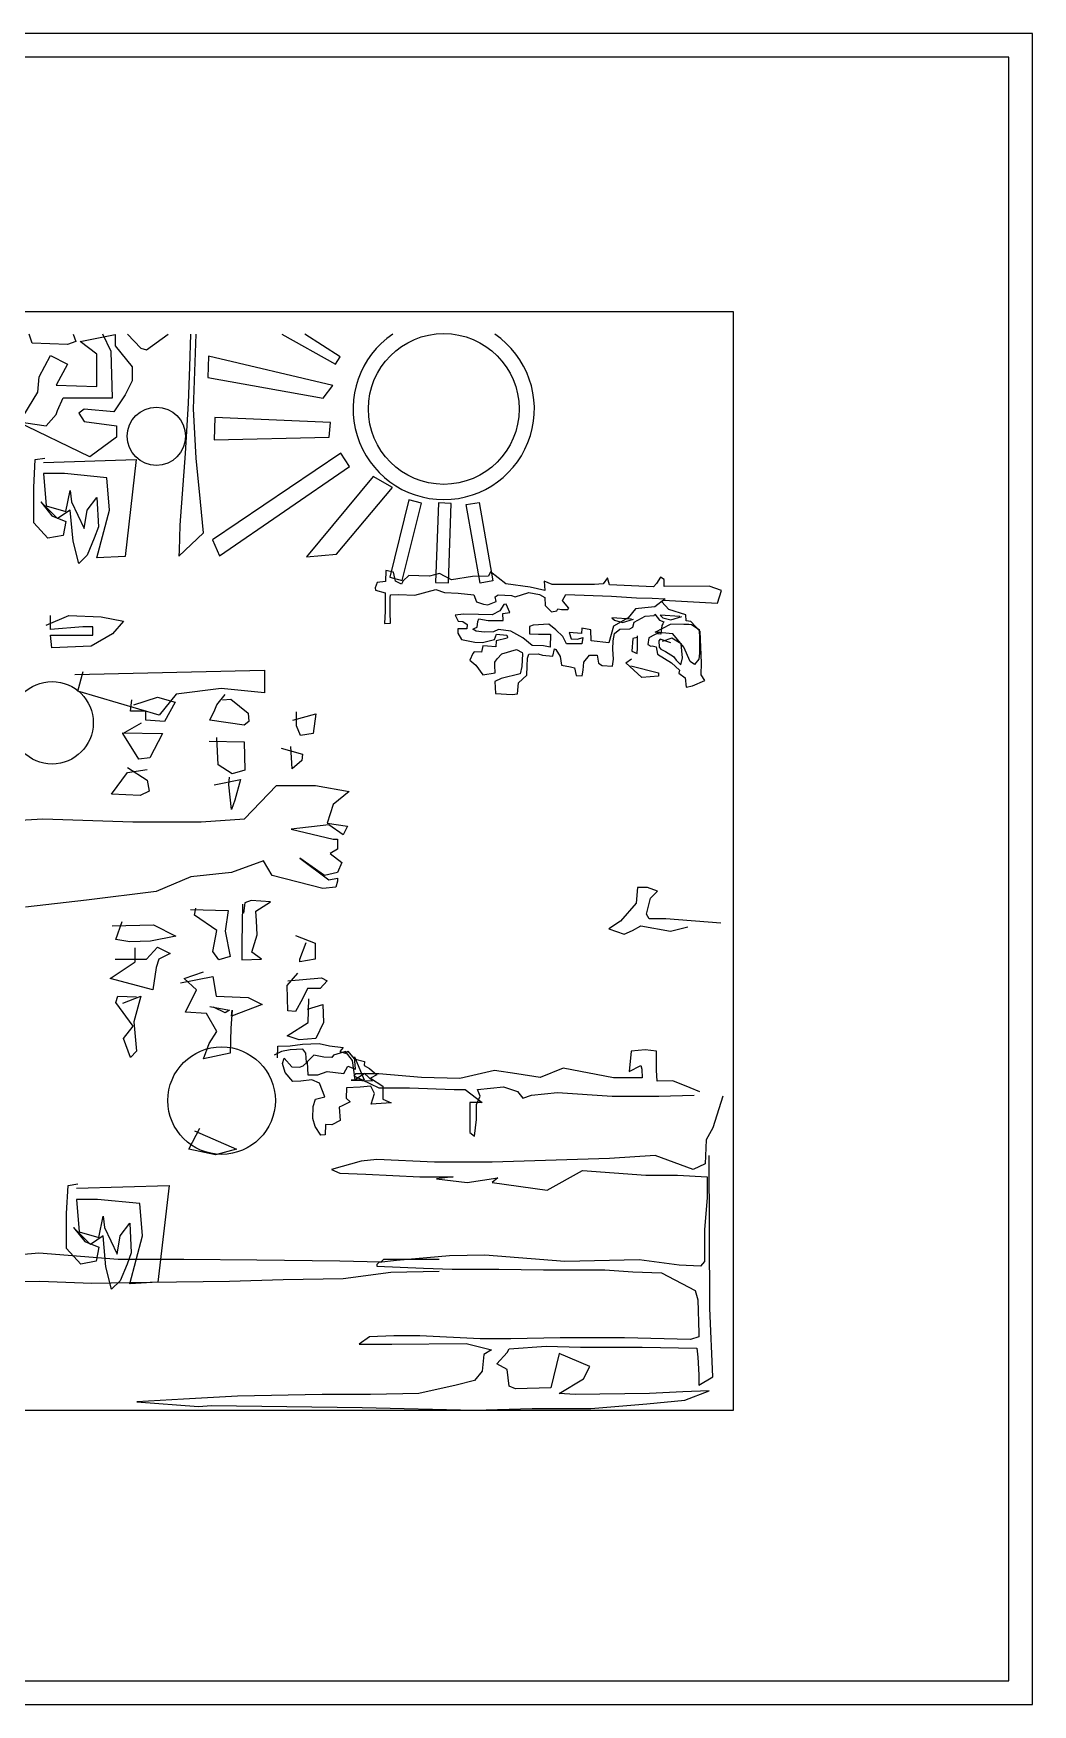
# Model space of a CAD drawing. Header units: millimetres. Extents: x 351279 to 387190, y -1289537 to -1277077.
# Drawn here: x 381083.3 to 381332.1, y -1286354.7 to -1285938.3 of the extents above; entities that cross this region are included whole.
import ezdxf

# ---------------------------------------------------------------- set-up
doc = ezdxf.new("R2010")
doc.units = ezdxf.units.MM
doc.header["$LTSCALE"] = 20
doc.layers.add('2', color=4, linetype='Continuous')
doc.styles.get("Standard").update_dxf_attribs({"font": 'SimSun.ttf', "height": 85})

# ---------------------------------------------------------------- blocks, each defined once
blk = doc.blocks.new('_G32FAZ')
at = {"color": 8}
for p, q in [((-98.36, 203.57), (-98.71, 199.64)), ((-95.93, 203.57), (-98.36, 203.57)), ((-96.16, 196.87), (-95.12, 200.91)), ((-93.39, 202.65), (-95.93, 203.57)), ((-95.12, 200.91), (-93.39, 202.65)), ((-98.71, 199.64), (-102.64, 195.14)), ((-95.47, 195.71), (-96.16, 196.87)), ((-91.3, 195.71), (-95.47, 195.71)), ((-77.66, 194.67), (-91.3, 195.71)), ((-102.64, 195.14), (-105.53, 193.29)), ((-105.53, 193.29), (-101.71, 191.9)), ((-101.71, 191.9), (-99.63, 192.82)), ((-99.63, 192.82), (-97.55, 193.98)), ((-97.55, 193.98), (-90.15, 192.71)), ((-90.15, 192.71), (-85.87, 193.75)), ((-99.98, 162.8), (-100.44, 157.72)), ((-96.51, 163.15), (-99.98, 162.8)), ((-93.62, 162.8), (-96.51, 163.15)), ((-93.62, 162.34), (-93.62, 162.8)), ((-116.86, 158.53), (-122.64, 156.22)), ((-104.37, 156.1), (-116.86, 158.53)), ((-100.44, 157.72), (-97.55, 159.22)), ((-97.55, 159.22), (-97.32, 158.3)), ((-97.32, 158.3), (-97.2, 156.1)), ((-93.62, 158.06), (-93.62, 162.34)), ((-168.61, 157.13), (-169.07, 156.66)), ((-169.07, 156.66), (-162.82, 153.65)), ((-162.82, 157.13), (-168.61, 157.13)), ((-152.16, 156.2), (-162.82, 157.13)), ((-142.66, 155.97), (-152.16, 156.2)), ((-133.97, 157.95), (-142.66, 155.97)), ((-128.42, 157.14), (-133.97, 157.95)), ((-122.64, 156.22), (-128.42, 157.14)), ((-97.2, 156.1), (-104.37, 156.1)), ((-93.5, 155.29), (-93.62, 158.06)), ((-89.57, 155.41), (-93.5, 155.29)), ((-85.29, 153.67), (-89.57, 155.41)), ((-162.82, 153.65), (-155.17, 153.65)), ((-155.17, 153.65), (-144.05, 153.19)), ((-144.05, 153.19), (-141.27, 153.19)), ((-141.27, 153.19), (-137.1, 149.95)), ((-140.11, 149.95), (-140.11, 142.54)), ((-137.1, 149.95), (-140.11, 149.95)), ((-138.49, 149.49), (-137.57, 151.57)), ((-138.26, 153.19), (-131.77, 153.89)), ((-137.57, 151.57), (-138.26, 153.19)), ((-131.77, 153.89), (-128.3, 152.73)), ((-128.3, 152.73), (-126.91, 151.11)), ((-126.91, 151.11), (-124.82, 151.8)), ((-124.82, 151.8), (-118.34, 152.5)), ((-118.34, 152.5), (-104.67, 151.57)), ((-104.67, 151.57), (-93.08, 151.57)), ((-93.08, 151.57), (-84.28, 151.8)), ((-82.86, 152.63), (-85.29, 153.67)), ((-77.1, 151.57), (-79.65, 143.7)), ((-138.96, 141.61), (-138.49, 145.78)), ((-138.49, 145.78), (-138.49, 149.49)), ((-140.11, 142.54), (-138.96, 141.61)), ((-79.65, 143.7), (-81.27, 140.69)), ((-81.27, 140.69), (-81.5, 134.67)), ((-167.22, 135.36), (-174.63, 133.28)), ((-174.63, 133.28), (-172.55, 132.35)), ((-163.28, 135.83), (-167.22, 135.36)), ((-148.92, 135.13), (-163.28, 135.83)), ((-139.19, 135.13), (-148.92, 135.13)), ((-134.55, 135.13), (-139.19, 135.13)), ((-105.36, 136.06), (-134.55, 135.13)), ((-94.01, 136.75), (-105.36, 136.06)), ((-84.51, 133.28), (-94.01, 136.75)), ((-81.5, 134.67), (-84.51, 133.28)), ((-80.34, 98.78), (-80.57, 136.75)), ((-172.55, 132.35), (-166.06, 132.12)), ((-166.06, 132.12), (-152.63, 131.43)), ((-152.63, 131.43), (-144.28, 131.43)), ((-144.28, 131.43), (-148.46, 130.96)), ((-148.46, 130.96), (-140.81, 130.04)), ((-140.81, 130.04), (-133.16, 131.2)), ((-133.16, 131.2), (-134.55, 130.04)), ((-134.55, 130.04), (-120.89, 128.19)), ((-120.89, 128.19), (-112.08, 133.05)), ((-112.08, 133.05), (-96.33, 131.89)), ((-96.33, 131.89), (-88.45, 131.89)), ((-88.45, 131.89), (-81.04, 131.43)), ((-81.04, 131.43), (-81.04, 126.33)), ((-81.04, 126.33), (-81.73, 118.23)), ((-81.73, 118.23), (-81.73, 110.36)), ((-162.82, 110.13), (-163.28, 109.66)), ((-163.28, 109.66), (-163.28, 109.2)), ((-163.28, 109.2), (-151.7, 108.74)), ((-158.42, 110.59), (-162.82, 110.13)), ((-145.21, 111.75), (-158.42, 110.59)), ((-151.7, 108.74), (-144.52, 108.51)), ((-136.41, 111.98), (-145.21, 111.75)), ((-144.52, 108.51), (-132.93, 108.51)), ((-116.48, 110.36), (-136.41, 111.98)), ((-132.93, 108.51), (-121.81, 108.27)), ((-121.81, 108.27), (-106.52, 108.27)), ((-97.95, 110.82), (-116.48, 110.36)), ((-106.52, 108.27), (-99.57, 107.81)), ((-87.99, 109.43), (-97.95, 110.82)), ((-82.66, 109.2), (-87.99, 109.43)), ((-81.73, 110.36), (-82.66, 109.2)), ((-99.57, 107.81), (-92.39, 107.58)), ((-92.39, 107.58), (-84.05, 103.18)), ((-84.05, 103.18), (-83.35, 100.86)), ((-83.35, 100.86), (-83.12, 92.53)), ((-79.65, 81.65), (-80.34, 98.78)), ((-165.14, 91.6), (-167.68, 89.75)), ((-159.11, 91.84), (-165.14, 91.6)), ((-152.63, 91.84), (-159.11, 91.84)), ((-137.57, 91.14), (-152.63, 91.84)), ((-83.12, 91.6), (-85.21, 90.91)), ((-83.12, 92.53), (-83.12, 91.6)), ((-167.68, 89.75), (-159.58, 89.75)), ((-159.58, 89.75), (-141.04, 89.98)), ((-141.04, 89.98), (-134.79, 88.36)), ((-129.92, 91.14), (-137.57, 91.14)), ((-134.79, 88.36), (-136.64, 87.2)), ((-133.4, 84.89), (-130.85, 87.67)), ((-130.85, 87.67), (-130.38, 88.59)), ((-130.38, 88.59), (-121.12, 89.29)), ((-117.64, 91.37), (-129.92, 91.14)), ((-121.12, 89.29), (-112.55, 89.06)), ((-117.87, 87.44), (-119.96, 78.87)), ((-110.23, 84.19), (-117.87, 87.44)), ((-101.66, 91.37), (-117.64, 91.37)), ((-112.55, 89.06), (-97.25, 89.06)), ((-85.21, 90.91), (-101.66, 91.37)), ((-97.25, 89.06), (-83.59, 88.83)), ((-83.59, 88.83), (-83.35, 86.51)), ((-136.64, 87.2), (-137.1, 83.04)), ((-130.85, 83.5), (-133.4, 84.89)), ((-130.38, 79.33), (-130.85, 83.5)), ((-111.85, 81.18), (-110.23, 84.19)), ((-83.35, 86.51), (-83.12, 82.11)), ((-143.59, 79.56), (-152.86, 77.48)), ((-138.96, 80.72), (-143.59, 79.56)), ((-137.1, 83.04), (-138.96, 80.72)), ((-128.76, 78.64), (-130.38, 79.33)), ((-117.87, 77.48), (-111.85, 81.18)), ((-83.12, 82.11), (-83.12, 80.72)), ((-83.12, 79.56), (-79.65, 81.65)), ((-83.12, 80.72), (-83.12, 79.56)), ((-211.47, 76.09), (-223.05, 75.4)), ((-223.05, 75.4), (-207.76, 74.24)), ((-198.03, 76.79), (-211.47, 76.09)), ((-176.95, 77.25), (-198.03, 76.79)), ((-164.9, 77.25), (-176.95, 77.25)), ((-152.86, 77.48), (-164.9, 77.25)), ((-119.96, 78.87), (-128.76, 78.64)), ((-113.94, 77.25), (-117.87, 77.48)), ((-95.4, 77.48), (-113.94, 77.25)), ((-96.1, 74.93), (-86.6, 75.86)), ((-87.06, 77.94), (-95.4, 77.48)), ((-80.57, 78.18), (-87.06, 77.94)), ((-86.6, 75.86), (-80.57, 78.18)), ((-207.76, 74.24), (-204.52, 74.47)), ((-204.52, 74.47), (-166.99, 74.01)), ((-166.99, 74.01), (-138.96, 73.31)), ((-138.96, 73.31), (-124.59, 73.78)), ((-124.59, 73.78), (-110, 73.78)), ((-110, 73.78), (-96.1, 74.93))]:
    blk.add_line(p, q, dxfattribs=at)
for points in [[(-252.62, 318.9), (-247.72, 326.95), (-247.37, 330.8), (-244.57, 336.05), (-240.37, 333.95), (-243.17, 328.7), (-233.01, 328.35), (-233.01, 336.39), (-237.21, 339.54), (-228.46, 341.29), (-228.46, 338.49), (-224.26, 333.25), (-224.26, 329.75), (-226.01, 326.25), (-228.81, 322.05), (-236.16, 322.75), (-237.56, 321.7), (-236.16, 319.6), (-228.11, 318.55), (-228.11, 315.75), (-234.76, 310.86), (-252.97, 319.6), (-245.62, 318.55), (-243.17, 321.35), (-242.82, 322.4), (-241.42, 325.55), (-229.16, 325.55), (-229.51, 337.09), (-231.55, 341.42)], [(-238.97, 341.42), (-238.26, 339.54), (-240.37, 338.84), (-249.12, 339.19), (-249.86, 341.42)], [(-225.37, 341.42), (-222.08, 337.9), (-220.69, 337.5), (-215.25, 341.42)], [(-209.7, 341.42), (-209.97, 333.29), (-210.28, 324.2), (-211.05, 311.63), (-212.35, 293.82), (-212.56, 287.52), (-212.61, 286.12), (-206.46, 291.87), (-207.25, 299.6), (-208.29, 310.48), (-208.93, 322.76), (-208.3, 341.42)], [(-187, 341.42), (-173.64, 333.93), (-172.42, 335.74), (-181.24, 341.42)], [(-246.32, 309.46), (-223.21, 310.16), (-226.01, 286.02), (-233.01, 285.67), (-229.86, 297.56), (-230.56, 305.61), (-241.07, 306.66), (-246.32, 306.66), (-245.62, 298.61), (-240.72, 297.21), (-239.67, 302.46), (-239.32, 299.66), (-236.16, 293.01), (-235.46, 297.56), (-233.01, 300.71), (-232.66, 293.36), (-233.71, 290.56), (-235.46, 286.37), (-237.56, 284.27), (-238.97, 289.86), (-239.67, 297.56), (-242.82, 295.46), (-247.02, 299.66), (-244.22, 296.16), (-240.72, 294.76), (-241.42, 291.26), (-245.27, 290.56), (-248.77, 294.41), (-248.77, 303.16), (-248.42, 310.16), (-245.97, 310.51)], [(-92.87, 267.17), (-95.54, 265.74), (-95.85, 264.06), (-95.1, 263.7), (-94.76, 263.77), (-93.75, 263.49), (-93.39, 261.7), (-89.92, 259.48), (-87.95, 257.72), (-88.06, 256.97), (-86.5, 255.82), (-86.24, 253.45), (-84.71, 253.82), (-81.62, 255.15), (-82.5, 256.53), (-82.41, 259.48), (-82.82, 267.34), (-85.1, 269.78), (-86.27, 269.99), (-86.39, 271.51), (-90.57, 272.83), (-92.36, 274.75), (-91.93, 275.16), (-78.44, 274.36), (-77.49, 277.54), (-80.5, 278.65), (-91.73, 278.52), (-91.75, 280.3), (-92.67, 280.83), (-93.65, 279.26), (-94.43, 278.45), (-105.39, 278.98), (-105.84, 280.69), (-106.9, 279.2), (-109.11, 279.02), (-119.66, 279.04), (-121.66, 279.87), (-121.48, 277.5), (-125.09, 278.38), (-131.22, 279.18), (-135.01, 282.17), (-135.46, 281.09), (-139.52, 281.06), (-144.68, 280.22), (-147.67, 281.75), (-150.22, 281.08), (-152.84, 281.17), (-155.37, 281.25), (-156.76, 279.95), (-157.13, 279.12), (-158.62, 279.84), (-159.14, 282.14), (-161.07, 282.54), (-161.16, 279.76), (-163.2, 279.49), (-163.74, 278.24), (-163.68, 277.65), (-161.25, 276.98), (-161.24, 272.42), (-161.43, 269.3), (-159.9, 269.42), (-159.98, 272.13), (-159.95, 275.67), (-159.92, 276.43), (-157.89, 276.53), (-153.84, 276.39), (-148.64, 277.82), (-146.47, 277.07), (-143.02, 276.87), (-139.15, 276.49), (-138.45, 274.69), (-136.78, 274.13), (-135.69, 273.93), (-133.57, 274.78), (-133.86, 275.97), (-133.09, 276.45), (-129.8, 276.26), (-128.88, 275.97), (-125.47, 277.04), (-122.78, 276.53), (-121.46, 275.81), (-121.36, 273.78), (-119.8, 272.21), (-118.44, 272.5), (-118.26, 273), (-117.34, 272.8), (-115.73, 272.83), (-115.47, 273.16), (-116.85, 274.73), (-117.09, 275.07), (-116.2, 276.56), (-104.9, 276.1), (-98.66, 275.72), (-94.7, 275.59), (-91.49, 275.48), (-94.09, 273.46), (-96.55, 273.2), (-98.92, 272.94), (-100.69, 270.72), (-104.39, 268.65), (-105.54, 264.47), (-109.91, 265.04), (-109.99, 267.75), (-112.26, 268.16), (-112.3, 266.81), (-115.42, 267.08), (-114.88, 265.46), (-113.36, 265.41), (-112, 265.79), (-112.22, 264.28), (-113.23, 264.23), (-116.1, 264.24), (-116.97, 266.12), (-118.69, 267.7), (-120.5, 269.11), (-124.39, 268.9), (-125.25, 268.6), (-125.31, 266.74), (-123.03, 266.66), (-120.08, 266.65), (-120.18, 263.45), (-121.78, 263.75), (-124.65, 263.85), (-126.94, 265.78), (-129.93, 267.4), (-133.04, 267.84), (-134.24, 267.21), (-136.61, 267.12), (-138.54, 267.44), (-139.37, 267.89), (-138.94, 268.13), (-138.34, 268.44), (-138.12, 269.79), (-137.93, 270.46), (-135.58, 270.04), (-131.87, 270.08), (-131.89, 271.77), (-130.2, 272.05), (-131.06, 274.11), (-131.65, 274.04), (-132.71, 272.48), (-134.61, 271.44), (-137.98, 271.55), (-141.69, 271.68), (-143.81, 271.41), (-143.02, 269.87), (-141.92, 269.83), (-140.77, 269.03), (-140.89, 268.02), (-143.17, 268.02), (-143.12, 266.92), (-142.24, 265.29), (-138.89, 264.67), (-136.95, 264.6), (-133.97, 265.34), (-133.5, 266.68), (-130.89, 266.42), (-130.74, 265.91), (-130.83, 265.66), (-133.56, 264.99), (-133.69, 263.48), (-135.71, 263.63), (-136.89, 263.76), (-137.2, 262.16), (-139.05, 262.22), (-139.4, 261.81), (-140.14, 260.15), (-138.66, 258.92), (-136.88, 256.5), (-133.83, 256.99), (-133.93, 258.85), (-133.9, 259.69), (-133.37, 260.51), (-132.15, 261.74), (-128.56, 262.8), (-127.15, 262.08), (-127, 261.74), (-127.18, 258.62), (-127.58, 256.78), (-132.35, 255.59), (-133.9, 254.88), (-133.74, 251.92), (-129.62, 251.61), (-128.26, 251.82), (-128, 254.51), (-125.99, 256.47), (-125.83, 258.66), (-125.76, 260.68), (-125.48, 261.68), (-123.11, 261.77), (-122.03, 261.4), (-119.5, 261.15), (-119.1, 262.99), (-118.69, 262.81), (-117.65, 261.08), (-117.29, 258.96), (-115.11, 258.55), (-114.11, 258.26), (-113.67, 256.39), (-112.15, 256.26), (-111.93, 257.69), (-111.78, 259.71), (-110.37, 261.43), (-108.43, 261.45), (-108.08, 259.41), (-107.17, 258.88), (-104.64, 258.71), (-104.33, 260.47), (-104.5, 262.92), (-104.43, 265.03), (-104.11, 266.79), (-102.81, 267.93), (-100.27, 268.01), (-99.58, 268.41), (-99.2, 269.66), (-96.45, 271.17), (-94.25, 271.27), (-94.07, 271.68), (-92.94, 270.13), (-91.86, 269.75), (-92.04, 269.25), (-92.31, 268.84), (-92.55, 266.65), (-93.39, 266.77)], [(-245.62, 268.87), (-240.02, 271.32), (-231.96, 270.97), (-226.36, 269.92), (-229.16, 266.77), (-234.41, 263.63), (-244.22, 263.28), (-244.57, 266.42), (-238.97, 266.42), (-234.06, 266.42), (-234.06, 268.52), (-236.51, 268.52), (-244.57, 267.82), (-244.57, 271.32)], [(-99.91, 270.42), (-104.76, 270.75), (-104.11, 270.14), (-102.12, 269.57), (-99.4, 270.4)], [(-87.84, 271.05), (-92.73, 271.39), (-92.07, 270.77), (-90.07, 270.2), (-87.34, 271.04)], [(-86.89, 269.16), (-84.95, 269.1), (-83.05, 267.85), (-82.96, 265.57), (-82.91, 261.94), (-83.13, 260.43), (-84.19, 259.12), (-85.26, 259.83), (-86.83, 263.42), (-89.59, 266.72), (-93.97, 267.12), (-90.19, 269.19), (-85.71, 269.21)], [(-98.49, 265.84), (-99.59, 265.62), (-99.78, 262.42), (-98.45, 261.87), (-98.41, 263.22), (-98.39, 266.26)], [(-90.09, 264.46), (-92.76, 265.4), (-93.11, 264.99), (-93, 263.46), (-92.59, 262.94), (-91.43, 262.31), (-89.45, 261.06), (-88.8, 260.2), (-87.57, 258.98), (-87.18, 260.74), (-87.48, 264.29), (-89.88, 265.64), (-92.27, 264.87)], [(-100.07, 258.78), (-93.13, 257.05), (-93.13, 256.18), (-97.29, 255.83), (-101.29, 259.48), (-99.9, 260.52)], [(-259.23, 219.91), (-246.46, 220.64), (-224.06, 219.92), (-207.08, 219.92), (-196.24, 220.64), (-188.3, 228.95), (-178.54, 228.95), (-170.23, 227.5), (-174.21, 224.25), (-175.65, 219.56), (-170.59, 218.84), (-171.68, 216.67), (-175.29, 219.2), (-184.68, 218.11), (-174.21, 215.59), (-173.12, 215.59), (-173.12, 213.06), (-174.93, 211.98), (-172.04, 209.81), (-173.12, 207.28), (-176.37, 206.56), (-182.52, 210.89), (-175.29, 205.48), (-173.12, 205.84), (-173.12, 205.12), (-173.48, 203.67), (-176.74, 203.31), (-189.38, 206.56), (-191.55, 210.17), (-199.5, 207.28), (-209.61, 206.2), (-218.28, 202.59), (-235.62, 200.42), (-250.8, 198.62)], [(-238.51, 256.63), (-191.25, 257.68), (-191.25, 252.08), (-202.1, 253.13), (-213.3, 251.73), (-217.5, 246.48), (-237.81, 252.43), (-236.41, 257.33)], [(-223.82, 249.06), (-217.92, 250.97), (-213.57, 249.76), (-216.18, 244.9), (-220.87, 245.24), (-220.87, 247.5), (-224.69, 247.5), (-224.34, 250.28)], [(-201.76, 250.28), (-199.68, 250.45), (-195.34, 246.98), (-195.16, 244.9), (-196.38, 244.03), (-204.89, 245.24), (-203.67, 247.85), (-203.15, 249.06), (-201.07, 251.66)], [(-184.22, 245.24), (-178.49, 246.8), (-179.18, 241.94), (-182.31, 241.42), (-183.35, 243.85), (-183.35, 247.33)], [(-226.77, 242.12), (-216.7, 241.94), (-219.83, 235.87), (-222.61, 235.52), (-226.6, 241.94), (-221.91, 244.55)], [(-205.06, 240.04), (-196.38, 239.86), (-196.2, 232.74), (-199.33, 231.88), (-202.8, 234.13), (-203.15, 240.9)], [(-187.17, 238.3), (-181.79, 236.74), (-181.96, 235.17), (-184.39, 233.09), (-184.74, 238.65)], [(-225.38, 233.44), (-220.52, 230.31), (-220, 227.54), (-222.26, 226.5), (-229.38, 226.84), (-225.38, 232.22), (-220.52, 232.92)], [(-203.85, 229.1), (-197.25, 230.49), (-198.64, 225.28), (-199.5, 223.02), (-200.2, 229.1), (-200.03, 231.01)], [(-196.73, 199.42), (-196.9, 189.7), (-196.9, 185.53), (-192.04, 185.7), (-194.47, 187.44), (-193.08, 191.78), (-193.25, 195.25), (-193.43, 197.68), (-189.78, 199.94), (-194.64, 200.29), (-196.2, 199.76), (-196.55, 197.16)], [(-209.75, 198.03), (-200.37, 197.86), (-201.07, 192.65), (-199.85, 186.4), (-202.63, 185.53), (-204.19, 187.61), (-203.15, 192.82), (-208.71, 196.64), (-208.36, 198.38)], [(-229.21, 194.04), (-218.96, 194.21), (-213.4, 191.43), (-219.65, 190.22), (-224.86, 190.04), (-228.34, 190.57), (-226.77, 195.08)], [(-183.53, 191.61), (-178.66, 189.7), (-178.66, 185.7), (-182.48, 185.01), (-182.48, 185.7), (-180.92, 189.87)], [(-228.51, 185.7), (-220.69, 185.7), (-217.92, 188.66), (-214.79, 187.09), (-217.57, 185.7), (-218.26, 183.62), (-219.13, 178.07), (-229.73, 180.84), (-223.47, 185.01), (-223.47, 188.48)], [(-212.18, 179.8), (-204.19, 181.37), (-203.33, 176.51), (-195.34, 176.16), (-191.86, 174.42), (-199.5, 171.47), (-199.33, 173.03), (-199.68, 168.52), (-199.85, 162.27), (-206.45, 160.88), (-205.06, 164.7), (-203.15, 167.65), (-205.76, 172.17), (-210.97, 172.51), (-208.19, 178.07), (-211.32, 180.84), (-206.45, 182.58)], [(-185.44, 180.32), (-177.1, 181.02), (-175.71, 180.32), (-177.45, 178.41), (-180.57, 178.41), (-181.79, 175.81), (-183.53, 172.69), (-185.44, 172.86), (-185.61, 179.11), (-183, 182.23)], [(-226.6, 174.77), (-222.08, 176.51), (-223.82, 170.08), (-223.13, 162.79), (-224.69, 161.23), (-226.43, 165.92), (-223.99, 169.04), (-228.34, 174.94), (-227.82, 176.51), (-223.13, 176.33)], [(-180.57, 173.21), (-176.75, 174.42), (-176.58, 169.91), (-178.49, 165.92), (-182.66, 165.57), (-185.61, 166.61), (-180.4, 169.91), (-180.23, 175.81)], [(-204.89, 173.9), (-200.03, 173.03), (-201.07, 172.34), (-204.02, 173.73)], [(-188.06, 161.15), (-187.98, 164.03), (-184.86, 164.11), (-181.82, 164.51), (-177.66, 164.67), (-175.1, 164.11), (-171.66, 163.71), (-172.54, 162.67), (-171.18, 162.27), (-170.54, 162.75), (-168.94, 160.83), (-166.38, 160.19), (-166.46, 159.23), (-165.1, 158.44), (-163.34, 156.84), (-164.86, 156.04), (-161.82, 154.04), (-161.82, 150.84), (-159.74, 149.88), (-164.7, 149.56), (-163.9, 152.2), (-164.78, 154.04), (-167.42, 153.8), (-170.86, 153.64), (-170.94, 151.08), (-169.98, 150.12), (-171.9, 149.16), (-172.7, 148.84), (-172.46, 145.49), (-174.54, 144.45), (-176.06, 144.53), (-176.14, 141.97), (-177.26, 141.81), (-178.7, 144.05), (-179.26, 145.97), (-179.18, 149), (-178.62, 150.84), (-176.22, 151.4), (-177.58, 154.84), (-179.5, 155.64), (-182.22, 155.32), (-184.22, 155.24), (-186.14, 157.48), (-186.78, 159.71), (-186.38, 161.07), (-184.46, 158.91), (-182.54, 158.75), (-181.66, 159.15), (-180.62, 160.03), (-180.46, 156.84), (-177.98, 156.92), (-175.66, 157.72), (-171.5, 157.24), (-170.54, 159.07), (-168.62, 158.28), (-168.86, 161.39), (-166.46, 155.64), (-169.74, 155.56), (-164.38, 155.4), (-166.38, 157.24), (-168.7, 155.64), (-169.34, 160.43), (-171.1, 162.67), (-172.46, 162.27), (-174.06, 161.79), (-174.54, 161.23), (-176.54, 161.31), (-179.02, 161.79), (-180.86, 159.95), (-181.02, 162.27), (-181.74, 163.31), (-184.86, 163.15), (-187.02, 162.67), (-188.86, 161.79)], [(-208.75, 142.92), (-198.25, 138.37), (-203.5, 136.97), (-210.15, 138.37), (-207.35, 143.62)], [(-238.11, 128.64), (-215.01, 129.34), (-217.81, 105.2), (-224.81, 104.85), (-221.66, 116.74), (-222.36, 124.79), (-232.86, 125.84), (-238.11, 125.84), (-237.41, 117.79), (-232.51, 116.39), (-231.46, 121.64), (-231.11, 118.84), (-227.96, 112.19), (-227.26, 116.74), (-224.81, 119.89), (-224.46, 112.54), (-225.51, 109.74), (-227.26, 105.55), (-229.36, 103.45), (-230.76, 109.04), (-231.46, 116.74), (-234.61, 114.64), (-238.81, 118.84), (-236.01, 115.34), (-232.51, 113.94), (-233.21, 110.44), (-237.06, 109.74), (-240.56, 113.59), (-240.56, 122.34), (-240.21, 129.34), (-237.76, 129.69)], [(-147.81, 110.9), (-161.66, 110.9), (-162.34, 110.22), (-172.56, 110.45), (-193.21, 110.68), (-211.37, 110.9), (-227.71, 110.9), (-247.46, 112.49), (-259.72, 111.36), (-271.98, 109.09), (-276.06, 108.63), (-277.88, 105.91), (-268.57, 103.19), (-258.58, 105.23), (-247.24, 105.46), (-234.3, 105), (-219.77, 105.23), (-200.02, 105.46), (-186.63, 105.91), (-171.65, 106.14), (-159.84, 107.73), (-147.81, 107.95)]]:
    blk.add_lwpolyline(points, dxfattribs=at)
for points in [[(-174.28, 328.64), (-205.23, 335.92), (-205.4, 330.61), (-176.69, 325.49)], [(-174.82, 319.43), (-203.66, 320.63), (-203.85, 315.09), (-175.17, 315.74)], [(-170.1, 308.41), (-172.3, 311.72), (-204.22, 290.16), (-202.51, 286.18)], [(-159.42, 303.21), (-164.18, 305.91), (-180.79, 285.91), (-173.38, 286.59)], [(-152.21, 299.31), (-155.35, 300.09), (-160.1, 280.82), (-156.96, 280.04)], [(-144.76, 299.25), (-147.99, 299.36), (-148.66, 279.52), (-145.43, 279.41)], [(-141.03, 298.94), (-137.84, 299.5), (-134.39, 279.95), (-137.58, 279.39)]]:
    blk.add_lwpolyline(points, close=True, dxfattribs=at)
blk.add_circle((-146.64, 322.76), 18.78, dxfattribs=at)
for centre, radius in [((-218.21, 315.97), 7.26), ((-244.19, 244.58), 10.27), ((-201.97, 150.46), 13.39)]:
    blk.add_circle(centre, radius)
blk.add_arc((-146.64, 322.76), 22.57, 124.2667, 55.7333, dxfattribs=at)
at = {"layer": '2', "color": 3, "linetype": 'ByBlock'}
blk.add_lwpolyline([(-594.74, 416.32), (-594.74, 0), (0, 0), (0, 416.32)], close=True, dxfattribs=at)
at = {"layer": '2', "color": 2, "linetype": 'ByBlock'}
blk.add_lwpolyline([(-588.79, 410.37), (-588.79, 5.95), (-5.95, 5.95), (-5.95, 410.37)], close=True, dxfattribs=at)
at = {"layer": '2', "color": 6, "linetype": 'ByBlock'}
blk.add_lwpolyline([(-526.52, 346.96), (-526.52, 73.38), (-74.51, 73.38), (-74.51, 346.96)], close=True, dxfattribs=at)
at = {"color": 8, "ltscale": 10, "flags": 9}
for tag in ['XSIZE', 'YSIZE']:
    blk.add_attdef(tag, (0, 0), '', height=0.5, dxfattribs=at)

msp = doc.modelspace()

# ---------------------------------------------------------------- block references
msp.add_blockref('_G32FAZ', (381332.127, -1286354.655))

doc.saveas('drawing.dxf')
